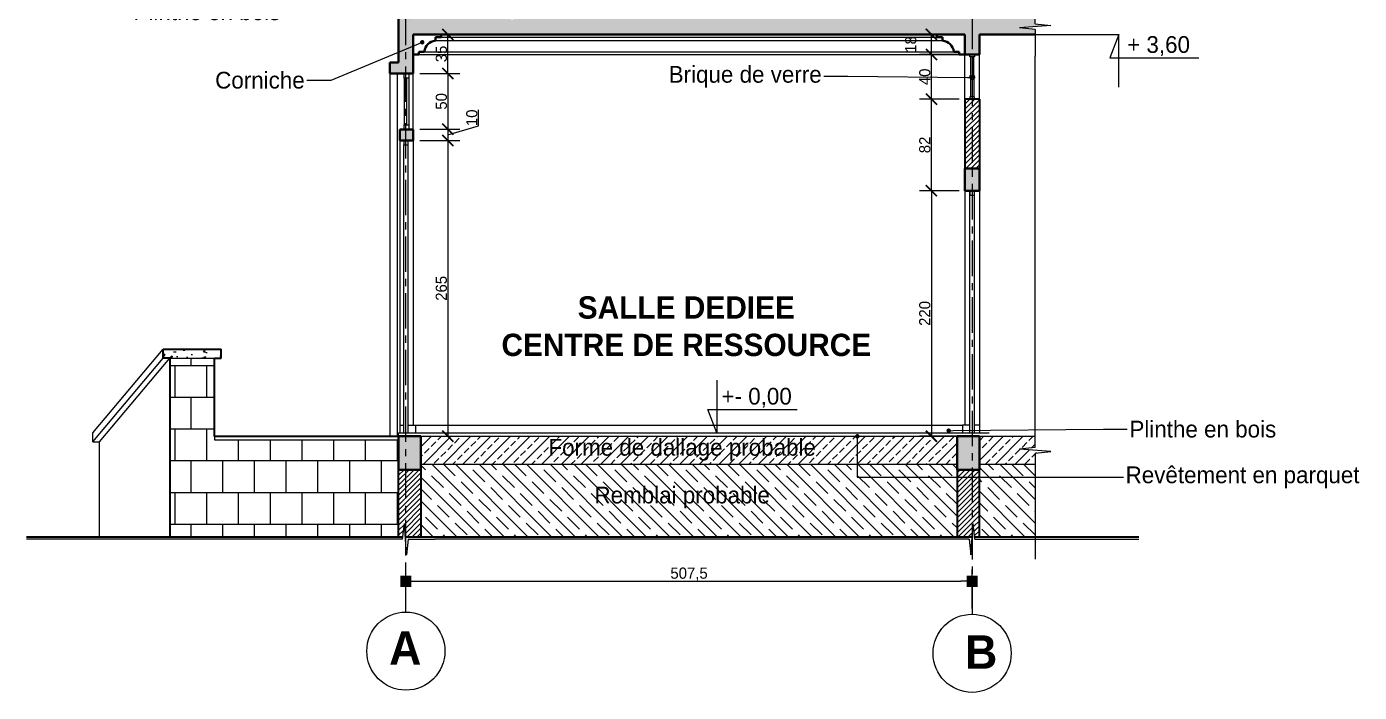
# Model space of a CAD drawing. Header units: centimetres. Extents: x -15293 to 11572, y -4790 to 2619.
# Drawn here: x 10377 to 11572, y -1297 to -701 of the extents above; entities that cross this region are included whole.
import ezdxf
from ezdxf import colors
from ezdxf.entities.mleader import LeaderData, LeaderLine
from ezdxf.math import Vec2, Vec3

# ---------------------------------------------------------------- set-up
doc = ezdxf.new("R2010")
doc.units = ezdxf.units.CM
doc.linetypes.add('Axe', pattern=[1093.611073, 529.166651, -211.666656, 141.111112, -211.666656])
doc.linetypes.add('CENTER', pattern=[50.8, 31.75, -6.35, 6.35, -6.35])
doc.layers.get('0').update_dxf_attribs({"lineweight": 0})
for name, color, linetype, lineweight in [('Hachure', 7, 'Continuous', 30), ('Symbole de rupture', 6, 'Continuous', 0), ('TSJ_MENUISERIE', 150, 'Continuous', 15), ('TSJ_MUR', 1, 'Continuous', 30), ('TSJ_TN', 34, 'Continuous', 30), ('TSJ_VUE', 5, 'Continuous', 13)]:
    doc.layers.add(name, color=color, linetype=linetype, lineweight=lineweight)
for name, color, linetype in [('Hachure mur', 7, 'Continuous'), ('TSJ_COTATION', 144, 'Continuous'), ('TSJ_TEXTE', 6, 'Continuous')]:
    doc.layers.add(name, color=color, linetype=linetype)
for name, color, linetype, lineweight, true_color in [('TSJ_AXE', 7, 'CENTER', 0, 0xb80000), ('TSJ_COUPE', 7, 'Continuous', 35, 0xff4747), ('TSJ_CREATION', 7, 'Continuous', 30, 0xf7821d), ('TSJ_HACHURE', 7, 'Axe', 0, 0x969696)]:
    doc.layers.add(name, color=color, linetype=linetype, lineweight=lineweight, true_color=true_color)
doc.styles.get("Standard").update_dxf_attribs({"font": 'GOTHIC.TTF'})
doc.dimstyles.new('Axe cotation', dxfattribs={"dimtxt": 10, "dimasz": 10, "dimexe": 10.625, "dimexo": 5, "dimtad": 1, "dimtxsty": 'Standard', "dimblk": 'BOXFILLED', "dimcen": 8, "dimadec": 0, "dimazin": 0, "dimtfac": 1, "dimtmove": 0, "dimatfit": 3, "dimldrblk": 'BOXFILLED', "dimfxl": 1, "dimlwd": 9, "dimlwe": 9, "dimarcsym": 0})
doc.dimstyles.new('ISO-25', dxfattribs={"dimtxt": 10, "dimasz": 10, "dimexe": 10.625, "dimexo": 5, "dimtad": 1, "dimtxsty": 'Standard', "dimblk": 'ARCHTICK', "dimcen": 8, "dimadec": 0, "dimazin": 0, "dimtfac": 1, "dimtmove": 0, "dimatfit": 3, "dimldrblk": 'ARCHTICK', "dimfxl": 25, "dimfxlon": 1, "dimlwd": 9, "dimlwe": 9, "dimarcsym": 0})

# ---------------------------------------------------------------- blocks, each defined once
blk = doc.blocks.new('_Dot')
at = {"color": 0, "linetype": 'ByBlock', "lineweight": -2}
blk.add_line((-0.5, 0), (-1, 0), dxfattribs=at)
at = {"color": 0, "linetype": 'ByBlock', "const_width": 0.5}
blk.add_lwpolyline([(-0.25, 0, 1), (0.25, 0, 1)], format="xyb", close=True, dxfattribs=at)
blk = doc.blocks.new('Marque de rupture')
at = {"layer": 'Symbole de rupture', "lineweight": 20}
for p, q in [((0, -3.6), (0, 20.4)), ((0, -3.6), (-14.1, -5.1)), ((14.1, -7.1), (-14.1, -5.1)), ((0, -8.6), (14.1, -7.1)), ((0, -8.6), (0, -32.6))]:
    blk.add_line(p, q, dxfattribs=at)
blk = doc.blocks.new('_ArchTick')
at = {"color": 0, "linetype": 'ByBlock', "const_width": 0.15}
blk.add_lwpolyline([(-0.5, -0.5), (0.5, 0.5)], dxfattribs=at)
blk = doc.blocks.new('*D310')
at = {"layer": 'Defpoints', "color": 0, "transparency": 16777216}
for p in [(11188, -765.7), (11218, -765.7), (11218, -847.7)]:
    blk.add_point(p, dxfattribs=at)
at = {"layer": 'TSJ_COTATION', "color": 0, "lineweight": 9, "transparency": 16777216}
for p, q in [((11213, -765.7), (11177.4, -765.7)), ((11188, -847.7), (11188, -765.7)), ((11213, -847.7), (11177.4, -847.7))]:
    blk.add_line(p, q, dxfattribs=at)
at = {"layer": 'TSJ_COTATION', "color": 0, "lineweight": 9, "transparency": 16777216, "xscale": 10, "yscale": 10, "zscale": 10}
for p, rotation in [((11188, -765.7), 90), ((11188, -847.7), 270)]:
    blk.add_blockref('_ArchTick', p, dxfattribs=dict(at, rotation=rotation))
at = {"layer": 'TSJ_COTATION', "color": 0, "lineweight": 9, "transparency": 16777216, "insert": (11182.1, -806.7), "char_height": 10, "attachment_point": 5, "rotation": 90}
blk.add_mtext('82', dxfattribs=at)
blk = doc.blocks.new('*D311')
at = {"layer": 'Defpoints', "color": 0, "transparency": 16777216}
for p in [(11188, -725.7), (11218, -725.7), (11218, -765.7)]:
    blk.add_point(p, dxfattribs=at)
at = {"layer": 'TSJ_COTATION', "color": 0, "lineweight": 9, "transparency": 16777216}
for p, q in [((11213, -725.7), (11177.4, -725.7)), ((11188, -765.7), (11188, -725.7)), ((11213, -765.7), (11177.4, -765.7))]:
    blk.add_line(p, q, dxfattribs=at)
at = {"layer": 'TSJ_COTATION', "color": 0, "lineweight": 9, "transparency": 16777216, "xscale": 10, "yscale": 10, "zscale": 10}
for p, rotation in [((11188, -725.7), 90), ((11188, -765.7), 270)]:
    blk.add_blockref('_ArchTick', p, dxfattribs=dict(at, rotation=rotation))
at = {"layer": 'TSJ_COTATION', "color": 0, "lineweight": 9, "transparency": 16777216, "insert": (11182.1, -745.7), "char_height": 10, "attachment_point": 5, "rotation": 90}
blk.add_mtext('40', dxfattribs=at)
blk = doc.blocks.new('*D312')
at = {"layer": 'Defpoints', "color": 0, "transparency": 16777216}
for p in [(11188, -707.7), (11218, -707.7), (11218, -725.7)]:
    blk.add_point(p, dxfattribs=at)
at = {"layer": 'TSJ_COTATION', "color": 0, "lineweight": 9, "transparency": 16777216}
for p, q in [((11213, -707.7), (11177.4, -707.7)), ((11188, -725.7), (11188, -707.7)), ((11213, -725.7), (11177.4, -725.7))]:
    blk.add_line(p, q, dxfattribs=at)
at = {"layer": 'TSJ_COTATION', "color": 0, "lineweight": 9, "transparency": 16777216, "xscale": 10, "yscale": 10, "zscale": 10}
for p, rotation in [((11188, -707.7), 90), ((11188, -725.7), 270)]:
    blk.add_blockref('_ArchTick', p, dxfattribs=dict(at, rotation=rotation))
at = {"layer": 'TSJ_COTATION', "color": 0, "lineweight": 9, "transparency": 16777216, "insert": (11169.5, -716.7), "char_height": 10, "attachment_point": 5, "rotation": 90}
blk.add_mtext('18', dxfattribs=at)
blk = doc.blocks.new('*D313')
at = {"layer": 'Defpoints', "color": 0, "transparency": 16777216}
for p in [(11218, -847.7), (11188, -1067.7), (11218, -1067.7)]:
    blk.add_point(p, dxfattribs=at)
at = {"layer": 'TSJ_COTATION', "color": 0, "lineweight": 9, "transparency": 16777216}
for p, q in [((11213, -847.7), (11177.4, -847.7)), ((11188, -847.7), (11188, -1067.7)), ((11213, -1067.7), (11177.4, -1067.7))]:
    blk.add_line(p, q, dxfattribs=at)
at = {"layer": 'TSJ_COTATION', "color": 0, "lineweight": 9, "transparency": 16777216, "xscale": 10, "yscale": 10, "zscale": 10}
for p, rotation in [((11188, -847.7), 90), ((11188, -1067.7), 270)]:
    blk.add_blockref('_ArchTick', p, dxfattribs=dict(at, rotation=rotation))
at = {"layer": 'TSJ_COTATION', "color": 0, "lineweight": 9, "transparency": 16777216, "insert": (11182.1, -957.7), "char_height": 10, "attachment_point": 5, "rotation": 90}
blk.add_mtext('220', dxfattribs=at)
blk = doc.blocks.new('*D314')
at = {"layer": 'Defpoints', "color": 0, "transparency": 16777216}
for p in [(10723.5, -707.7), (10754.6, -707.7), (10723.5, -742.7)]:
    blk.add_point(p, dxfattribs=at)
at = {"layer": 'TSJ_COTATION', "color": 0, "lineweight": 9, "transparency": 16777216}
for p, q in [((10729.6, -707.7), (10765.3, -707.7)), ((10754.6, -742.7), (10754.6, -707.7)), ((10729.6, -742.7), (10765.3, -742.7))]:
    blk.add_line(p, q, dxfattribs=at)
at = {"layer": 'TSJ_COTATION', "color": 0, "lineweight": 9, "transparency": 16777216, "xscale": 10, "yscale": 10, "zscale": 10}
for p, rotation in [((10754.6, -707.7), 90), ((10754.6, -742.7), 270)]:
    blk.add_blockref('_ArchTick', p, dxfattribs=dict(at, rotation=rotation))
at = {"layer": 'TSJ_COTATION', "color": 0, "lineweight": 9, "transparency": 16777216, "insert": (10748.8, -725.2), "char_height": 10, "attachment_point": 5, "rotation": 90}
blk.add_mtext('35', dxfattribs=at)
blk = doc.blocks.new('*D315')
at = {"layer": 'Defpoints', "color": 0, "transparency": 16777216}
for p in [(10723.5, -742.7), (10723.5, -792.7), (10754.6, -792.7)]:
    blk.add_point(p, dxfattribs=at)
at = {"layer": 'TSJ_COTATION', "color": 0, "lineweight": 9, "transparency": 16777216}
for p, q in [((10729.6, -742.7), (10765.3, -742.7)), ((10754.6, -742.7), (10754.6, -792.7)), ((10729.6, -792.7), (10765.3, -792.7))]:
    blk.add_line(p, q, dxfattribs=at)
at = {"layer": 'TSJ_COTATION', "color": 0, "lineweight": 9, "transparency": 16777216, "xscale": 10, "yscale": 10, "zscale": 10}
for p, rotation in [((10754.6, -742.7), 90), ((10754.6, -792.7), 270)]:
    blk.add_blockref('_ArchTick', p, dxfattribs=dict(at, rotation=rotation))
at = {"layer": 'TSJ_COTATION', "color": 0, "lineweight": 9, "transparency": 16777216, "insert": (10748.8, -767.7), "char_height": 10, "attachment_point": 5, "rotation": 90}
blk.add_mtext('50', dxfattribs=at)
blk = doc.blocks.new('*D316')
at = {"layer": 'Defpoints', "color": 0, "transparency": 16777216}
for p in [(10723.5, -792.7), (10723.5, -802.7), (10754.6, -802.7)]:
    blk.add_point(p, dxfattribs=at)
at = {"layer": 'TSJ_COTATION', "color": 0, "lineweight": 9, "transparency": 16777216}
for p, q in [((10782, -789.5), (10782, -775.3)), ((10729.6, -792.7), (10765.3, -792.7)), ((10754.6, -797.7), (10782, -789.5)), ((10754.6, -792.7), (10754.6, -802.7)), ((10729.6, -802.7), (10765.3, -802.7))]:
    blk.add_line(p, q, dxfattribs=at)
at = {"layer": 'TSJ_COTATION', "color": 0, "lineweight": 9, "transparency": 16777216, "xscale": 10, "yscale": 10, "zscale": 10}
for p, rotation in [((10754.6, -792.7), 90), ((10754.6, -802.7), 270)]:
    blk.add_blockref('_ArchTick', p, dxfattribs=dict(at, rotation=rotation))
at = {"layer": 'TSJ_COTATION', "color": 0, "lineweight": 9, "transparency": 16777216, "insert": (10776.1, -782.4), "char_height": 10, "attachment_point": 5, "rotation": 90}
blk.add_mtext('10', dxfattribs=at)
blk = doc.blocks.new('*D317')
at = {"layer": 'Defpoints', "color": 0, "transparency": 16777216}
for p in [(10723.5, -802.7), (10723.5, -1067.7), (10754.6, -1067.7)]:
    blk.add_point(p, dxfattribs=at)
at = {"layer": 'TSJ_COTATION', "color": 0, "lineweight": 9, "transparency": 16777216}
for p, q in [((10729.6, -802.7), (10765.3, -802.7)), ((10754.6, -802.7), (10754.6, -1067.7)), ((10729.6, -1067.7), (10765.3, -1067.7))]:
    blk.add_line(p, q, dxfattribs=at)
at = {"layer": 'TSJ_COTATION', "color": 0, "lineweight": 9, "transparency": 16777216, "xscale": 10, "yscale": 10, "zscale": 10}
for p, rotation in [((10754.6, -802.7), 90), ((10754.6, -1067.7), 270)]:
    blk.add_blockref('_ArchTick', p, dxfattribs=dict(at, rotation=rotation))
at = {"layer": 'TSJ_COTATION', "color": 0, "lineweight": 9, "transparency": 16777216, "insert": (10748.8, -935.2), "char_height": 10, "attachment_point": 5, "rotation": 90}
blk.add_mtext('265', dxfattribs=at)
blk = doc.blocks.new('_BoxFilled')
at = {"color": 0, "linetype": 'ByBlock', "lineweight": -2}
blk.add_line((-0.5, 0), (-1, 0), dxfattribs=at)
at = {"color": 0, "linetype": 'ByBlock'}
blk.add_solid([(-0.5, 0.5), (0.5, 0.5), (-0.5, -0.5), (0.5, -0.5)], dxfattribs=at)
blk = doc.blocks.new('*D390')
at = {"layer": 'Defpoints', "color": 0, "linetype": 'ByBlock', "transparency": 16777216}
for p in [(11224.5, -1197.7), (10717, -1225.2), (11224.5, -1227.2)]:
    blk.add_point(p, dxfattribs=at)
at = {"layer": 'TSJ_AXE', "color": 0, "linetype": 'ByBlock', "lineweight": 9, "transparency": 16777216}
for p, q in [((10717, -1220.2), (10717, -1187)), ((11224.5, -1222.2), (11224.5, -1187)), ((10727, -1197.7), (11214.5, -1197.7))]:
    blk.add_line(p, q, dxfattribs=at)
at = {"layer": 'TSJ_AXE', "color": 0, "linetype": 'ByBlock', "lineweight": 9, "transparency": 16777216, "xscale": 10, "yscale": 10, "zscale": 10, "rotation": 180}
blk.add_blockref('_BoxFilled', (10717, -1197.7), dxfattribs=at)
at = {"layer": 'TSJ_AXE', "color": 0, "linetype": 'ByBlock', "lineweight": 9, "transparency": 16777216, "xscale": 10, "yscale": 10, "zscale": 10}
blk.add_blockref('_BoxFilled', (11224.5, -1197.7), dxfattribs=at)
at = {"layer": 'TSJ_AXE', "color": 0, "linetype": 'ByBlock', "transparency": 16777216, "insert": (10970.8, -1191.3), "char_height": 10, "attachment_point": 5}
blk.add_mtext('507,5', dxfattribs=at)

msp = doc.modelspace()

# ---------------------------------------------------------------- hatches: boundary and pattern name
at = {"layer": 'Hachure mur', "lineweight": 0, "true_color": 0xc7c8ca}
h = msp.add_hatch(dxfattribs=at)
h.set_pattern_fill('ANSI31', color=9)
h.set_pattern_definition([(45, (8661.058, 2950.051), (-2.245064, 2.245064), [])])
h.paths.add_polyline_path([(11224.5, -1104.327), (11211, -1104.327), (11211, -1157.74), (11224.5, -1157.74)])
h.paths.add_polyline_path([(11231, -1104.327), (11224.5, -1104.327), (11224.5, -1157.74), (11224.654, -1157.74), (11225.5, -1145.773), (11226.769, -1157.74), (11231, -1157.74)])
h.paths.add_polyline_path([(11231, -1097.74), (11224.5, -1097.74), (11224.5, -1104.327), (11231, -1104.327)])
h.paths.add_polyline_path([(11224.5, -1097.74), (11211, -1097.74), (11211, -1104.327), (11224.5, -1104.327)])
h.paths.add_polyline_path([(10730.5, -1097.74), (10717, -1097.74), (10717, -1157.74), (10730.5, -1157.74)])
h.paths.add_polyline_path([(10717, -1097.74), (10710.5, -1097.74), (10710.5, -1157.74), (10714.299, -1157.74), (10715.568, -1145.773), (10716.414, -1157.74), (10717, -1157.74)])
h.paths.add_polyline_path([(11231, -276.74), (11226.568, -276.74), (11225.068, -290.881), (11223.068, -262.598), (11221.568, -276.74), (11218, -276.74), (11218, -301.74), (11231, -301.74)])
h.paths.add_polyline_path([(10723.5, -276.74), (10719.068, -276.74), (10717.568, -290.881), (10715.568, -262.598), (10714.068, -276.74), (10710.5, -276.74), (10710.5, -301.74), (10723.5, -301.74)])
h.paths.add_polyline_path([(11231, -797.74), (11231, -765.74), (11218, -765.74), (11218, -827.74), (11231, -827.74)])
h.paths.add_polyline_path([(10723.5, -333.74), (10710.852, -333.74), (10710.5, -333.886), (10710.5, -348.74), (10723.5, -348.74)])
h.paths.add_polyline_path([(11231, -333.74), (11218, -333.74), (11218, -403.74), (11231, -403.74)])
h.paths.add_polyline_path([(10723.5, -603.74), (10710.5, -603.74), (10710.5, -693.74), (10723.5, -693.74)])
at = {"layer": 'TSJ_HACHURE'}
h = msp.add_hatch(color=256, dxfattribs=at)
h.dxf.hatch_style = 1
h.paths.add_polyline_path([(10717, -593.74), (10702.5, -593.74), (10702.5, -603.74), (10717, -603.74)])
h.paths.add_polyline_path([(10723.5, -593.74), (10717, -593.74), (10717, -603.74), (10723.5, -603.74)])
h.paths.add_polyline_path([(11231, -403.74), (11224.5, -403.74), (11224.5, -423.74), (11226.5, -423.74), (11231, -423.74)])
h.paths.add_polyline_path([(11224.5, -403.74), (11218, -403.74), (11218, -423.74), (11224.5, -423.74)])
h.paths.add_polyline_path([(10717, -418.74), (10711.5, -418.74), (10711.5, -428.74), (10717, -428.74)])
h.paths.add_polyline_path([(10723.5, -418.74), (10717, -418.74), (10717, -428.74), (10723.5, -428.74)])
h.paths.add_polyline_path([(10717, -348.74), (10710.5, -348.74), (10710.5, -358.74), (10702.5, -358.74), (10702.5, -368.74), (10717, -368.74)])
h.paths.add_polyline_path([(10723.5, -348.74), (10717, -348.74), (10717, -368.74), (10723.5, -368.74)])
h.paths.add_polyline_path([(11281, -305.308), (11281, -301.74), (11224.5, -301.74), (11224.5, -333.74), (11231, -333.74), (11231, -313.74), (11281, -313.74), (11281, -310.308), (11295.142, -308.808), (11266.858, -306.808)])
h.paths.add_polyline_path([(11224.5, -301.74), (10717, -301.74), (10717, -333.74), (10723.5, -333.74), (10723.5, -313.74), (11218, -313.74), (11218, -333.74), (11224.5, -333.74)])
h.paths.add_polyline_path([(10778.313, -308.627, -1), (10776.313, -308.614, -1)], flags=16)
h.paths.add_polyline_path([(10717, -308.212), (10710.5, -308.168), (10710.5, -333.74), (10717, -333.74)])
h.paths.add_polyline_path([(10717, -301.74), (10710.5, -301.74), (10710.5, -308.168), (10717, -308.212)])
h.paths.add_polyline_path([(10717, -792.74), (10711.5, -792.74), (10711.5, -802.74), (10717, -802.74)])
h.paths.add_polyline_path([(10723.5, -792.74), (10717, -792.74), (10717, -802.74), (10723.5, -802.74)])
h.paths.add_polyline_path([(11224.5, -827.74), (11218, -827.74), (11218, -847.74), (11224.5, -847.74)])
h.paths.add_polyline_path([(11231, -827.74), (11224.5, -827.74), (11224.5, -847.74), (11231, -847.74)])
h.paths.add_polyline_path([(11266.858, -701.74), (11295.142, -699.74), (11281, -698.24), (11281, -693.74), (11224.5, -693.74), (11224.5, -725.74), (11231, -725.74), (11231, -707.74), (11281, -707.74), (11281, -703.24)])
h.paths.add_polyline_path([(11224.5, -693.74), (10813.22, -693.74, -0.41421356), (10812.22, -694.74, -0.41421356), (10811.22, -693.74), (10717, -693.74), (10717, -720.83), (10723.5, -718.125), (10723.5, -707.74), (11218, -707.74), (11218, -725.74), (11224.5, -725.74)])
h.paths.add_polyline_path([(10717, -720.83), (10710.5, -723.535), (10710.5, -732.74), (10702.5, -732.74), (10702.5, -742.74), (10717, -742.74)])
h.paths.add_polyline_path([(10723.5, -718.125), (10717, -720.83), (10717, -742.74), (10723.5, -742.74)])
h.paths.add_polyline_path([(10717, -693.74), (10710.5, -693.74), (10710.5, -723.535), (10717, -720.83)])
h.paths.add_polyline_path([(10717, -1067.74), (10710.5, -1067.74), (10710.5, -1097.74), (10717, -1097.74)])
h.paths.add_polyline_path([(10730.5, -1067.74), (10717, -1067.74), (10717, -1097.74), (10730.5, -1097.74)])
h.paths.add_polyline_path([(11224.5, -1067.74), (11211, -1067.74), (11211, -1097.74), (11224.5, -1097.74)])
h.paths.add_polyline_path([(11231, -1067.74), (11224.5, -1067.74), (11224.5, -1097.74), (11231, -1097.74)])
h = msp.add_hatch(dxfattribs=at)
h.set_pattern_fill('AR-CONC', color=256, scale=0.1)
h.set_pattern_definition([(50, (8661.058, 2950.051), (18.218467, -1.59391), [1.905, -20.955]), (355, (8661.058, 2950.051), (-3.52434, 19.105685), [1.524, -16.76406]), (100.45144, (8662.576, 2949.918), (14.694125, 17.511775), [1.619, -17.809024]), (46.1842, (8661.058, 2955.13), (27.1079, -4.20423), [2.8575, -31.4325]), (96.63556, (8663.317, 2954.78), (23.74041, 24.74261), [2.4285, -26.71356]), (351.18415, (8661.058, 2955.13), (23.74041, 24.74261), [2.286, -25.14597]), (21, (8663.598, 2953.861), (15.16144, -10.22652), [1.905, -20.955]), (326, (8663.598, 2953.861), (6.1802, 18.4188), [1.524, -16.764]), (71.45144, (8664.862, 2953.009), (21.34164, 8.19228), [1.619, -17.80899]), (37.5, (8661.058, 2950.051), (0.30886, 8.455504), [0, -16.5608, 0, -17.018, 0, -16.8275]), (7.5, (8661.058, 2950.051), (6.681966, 10.018057), [0, -9.7028, 0, -16.1798, 0, -6.4135]), (327.5, (8655.394, 2950.051), (13.55906, -0.572874), [0, -6.35, 0, -19.812, 0, -26.289]), (317.5, (8652.854, 2950.051), (14.812918, 2.54265), [0, -8.255, 0, -13.1572, 0, -18.669])])
h.paths.add_polyline_path([(10551.5, -989.806), (10499.5, -989.806), (10499.5, -997.806), (10505.5, -997.806), (10545.5, -997.806), (10551.5, -997.806), (10551.5, -997.74)])
h = msp.add_hatch(dxfattribs=at)
h.set_pattern_fill('AR-B88', color=256, scale=0.14)
h.set_pattern_definition([(0, (8661.058, 2950.05), (0, 28.448), []), (90, (8661.058, 2950.051), (-14.224, 28.448), [28.448, -28.448])])
h.paths.add_polyline_path([(10545.5, -1070.806), (10545.5, -997.806), (10505.5, -997.806), (10505.5, -1157.74), (10710.5, -1157.74), (10710.5, -1070.806)])
h = msp.add_hatch(dxfattribs=at)
h.set_pattern_fill('JIS_STN_2.5', color=256, scale=5)
h.set_pattern_definition([(45, (8661.058, 1750.051), (-8.838835, 8.838835), []), (45, (8669.883, 1750.051), (-8.838835, 8.838835), [6, -2.5])])
h.paths.add_polyline_path([(11281, -1077.74), (11281, -1067.74), (11231, -1067.74), (11231, -1092.74), (11281, -1092.74), (11281, -1082.74), (11295.142, -1081.24), (11266.858, -1079.24)])
h.paths.add_polyline_path([(10819.505, -1093.762), (11109.007, -1093.762), (11109.007, -1061.381), (10819.505, -1061.381)], flags=9)
edge = h.paths.add_edge_path()
edge.add_line((11211, -1092.74), (11211, -1067.74))
edge.add_line((11211, -1067.74), (11122.598, -1067.74))
edge.add_arc((11121.598, -1067.74), 1, -90, 0, ccw=False)
edge.add_arc((11121.598, -1067.74), 1, 180, 270, ccw=False)
edge.add_line((11120.598, -1067.74), (10730.5, -1067.74))
edge.add_line((10730.5, -1067.74), (10730.5, -1092.74))
edge.add_line((10730.5, -1092.74), (11211, -1092.74))
h = msp.add_hatch(dxfattribs=at)
h.set_pattern_fill('JIS_STN_1E', color=256, scale=15, angle=90)
h.set_pattern_definition([(135, (8661.058, 1750.051), (-10.6066, -10.6066), []), (135, (8661.058, 1760.626), (-10.6066, -10.6066), [15, -7.5])])
h.paths.add_polyline_path([(11281, -1106.74), (11281, -1104.327), (11231, -1104.327), (11231, -1157.74), (11281, -1157.74)])
h.paths.add_polyline_path([(11281, -1092.74), (11231, -1092.74), (11231, -1104.327), (11281, -1104.327)])
h.paths.add_polyline_path([(10868.865, -1136.835), (11059.566, -1136.835), (11059.566, -1104.454), (10868.865, -1104.454)], flags=24)
h.paths.add_polyline_path([(11211, -1104.327), (11211, -1092.74), (11121.598, -1092.74), (11121.598, -1104.327)])
h.paths.add_polyline_path([(11211, -1157.74), (11211, -1104.327), (11121.598, -1104.327), (11121.598, -1092.74), (10730.5, -1092.74), (10730.5, -1157.74)])

# ---------------------------------------------------------------- linework, layer by layer
at = {"layer": 'Hachure', "color": 9, "lineweight": 0, "true_color": 0xc7c8ca}
for p, q in [((10723.5, -1067.74), (11218, -1067.74)), ((11231, -1067.74), (11281, -1067.74)), ((10730.5, -1092.74), (11211, -1092.74)), ((11231, -1092.74), (11281, -1092.74))]:
    msp.add_line(p, q, dxfattribs=at)
at = {"layer": 'Symbole de rupture', "lineweight": 0}
for p, q in [((11281, -1053.74), (11281, -727.24)), ((11281, -1106.74), (11281, -1177.74)), ((10690.068, -1159.915), (10377.081, -1159.915)), ((11198, -1159.915), (10743.068, -1159.915)), ((11251, -1159.915), (11374.061, -1159.915))]:
    msp.add_line(p, q, dxfattribs=at)
at = {"layer": 'TSJ_AXE'}
for p, q in [((10717, -1225.235), (10717, -282.85)), ((11224.5, -282.85), (11224.5, -1227.169))]:
    msp.add_line(p, q, dxfattribs=at)
at = {"layer": 'TSJ_AXE', "linetype": 'ByBlock'}
for centre in [(10717, -1260.235), (11224.5, -1262.169)]:
    msp.add_circle(centre, 35, dxfattribs=at)
at = {"layer": 'TSJ_COTATION', "lineweight": 9}
msp.add_line((11281, -707.74), (11356, -707.74), dxfattribs=at)
for points in [[(11356, -755.08), (11356, -707.74), (11347.799, -728.723), (11427.799, -728.723)], [(10995.75, -1017.4), (10995.75, -1064.74), (10987.549, -1043.757), (11067.549, -1043.757)]]:
    msp.add_lwpolyline(points, dxfattribs=at)
at = {"layer": 'TSJ_COUPE'}
for p, q in [((10710.5, -693.74), (10710.5, -732.74)), ((10723.5, -707.74), (11218, -707.74)), ((10723.5, -742.74), (10723.5, -707.74)), ((10748.5, -710.24), (10743.5, -710.24)), ((10743.5, -710.278), (10743.5, -713.278)), ((10748.5, -707.74), (10748.5, -710.24)), ((11193, -707.74), (11193, -710.24)), ((11193, -710.24), (11198, -710.24)), ((11198, -710.278), (11198, -713.278)), ((11218, -707.74), (11218, -725.74)), ((11231, -707.74), (11281, -707.74)), ((11231, -707.74), (11231, -725.74)), ((10723.5, -725.74), (10728.5, -725.74)), ((10728.5, -725.74), (10728.5, -723.24)), ((10728.5, -723.24), (10733.5, -723.24)), ((11213, -723.24), (11208, -723.24)), ((11213, -725.74), (11213, -723.24)), ((11218, -725.74), (11213, -725.74)), ((11231, -725.74), (11218, -725.74)), ((10710.5, -732.74), (10702.5, -732.74)), ((10702.5, -732.74), (10702.5, -742.74)), ((10723.5, -742.74), (10702.5, -742.74)), ((10723.5, -792.74), (10711.5, -792.74)), ((10711.5, -792.74), (10711.5, -802.74)), ((10723.5, -792.74), (10723.5, -802.74)), ((10723.5, -802.74), (10711.5, -802.74)), ((11231, -827.74), (11218, -827.74)), ((11218, -827.74), (11218, -847.74)), ((11231, -827.74), (11231, -847.74)), ((11231, -847.74), (11218, -847.74)), ((10730.5, -1067.74), (10710.5, -1067.74)), ((10710.5, -1097.74), (10710.5, -1067.74)), ((10730.5, -1067.74), (10730.5, -1097.74)), ((11211, -1067.74), (11231, -1067.74)), ((11211, -1067.74), (11211, -1097.74)), ((11231, -1097.74), (11231, -1067.74)), ((10730.5, -1097.74), (10710.5, -1097.74)), ((11211, -1097.74), (11231, -1097.74))]:
    msp.add_line(p, q, dxfattribs=at)
for centre, start, end in [((10744.301, -724.081), 94.237796, 175.545243), ((11197.2, -724.081), 4.454757, 85.762204)]:
    msp.add_arc(centre, 10.833, start, end, dxfattribs=at)
at = {"layer": 'TSJ_CREATION', "lineweight": 15}
for p, q in [((10715, -1064.74), (10715, -806.74)), ((10719, -1064.74), (10719, -806.74)), ((10436.5, -1064.74), (10499.5, -989.806)), ((10436.5, -1072.74), (10499.5, -997.806)), ((10442.5, -1072.74), (10505.5, -997.806)), ((10436.5, -1072.74), (10436.5, -1064.74)), ((10436.5, -1072.74), (10442.5, -1072.74)), ((10442.5, -1157.74), (10442.5, -1072.74))]:
    msp.add_line(p, q, dxfattribs=at)
at = {"layer": 'TSJ_CREATION'}
for p, q in [((10499.5, -997.806), (10499.5, -989.806)), ((10499.5, -989.806), (10551.5, -989.806)), ((10551.5, -997.806), (10551.5, -989.806)), ((10505.5, -997.806), (10499.5, -997.806)), ((10505.5, -997.806), (10505.5, -1157.74)), ((10545.5, -1067.806), (10545.5, -997.806)), ((10545.5, -997.806), (10551.5, -997.806)), ((10710.5, -1067.806), (10545.5, -1067.806))]:
    msp.add_line(p, q, dxfattribs=at)
at = {"layer": 'TSJ_CREATION', "lineweight": 15}
msp.add_lwpolyline([(10715, -802.74), (10715, -806.74), (10719, -806.74), (10719, -802.74)], dxfattribs=at)
at = {"layer": 'TSJ_HACHURE'}
for p, q in [((10505.5, -997.806), (10545.5, -997.806)), ((10545.5, -1067.806), (10545.5, -1070.806)), ((10545.5, -1070.806), (10710.5, -1070.806))]:
    msp.add_line(p, q, dxfattribs=at)
at = {"layer": 'TSJ_HACHURE', "color": 9, "lineweight": 0, "true_color": 0xc7c8ca}
for p, q in [((10710.5, -1064.74), (11281, -1064.74)), ((10710.5, -1067.806), (10710.5, -1064.74))]:
    msp.add_line(p, q, dxfattribs=at)
at = {"layer": 'TSJ_MENUISERIE', "lineweight": 9}
for p, q in [((11223, -727.74), (11223, -744.74)), ((11224.5, -727.74), (11224.5, -744.74)), ((11226, -744.74), (11226, -727.74)), ((10715.5, -746.74), (10715.5, -788.74)), ((10719.5, -746.74), (10719.5, -788.74)), ((11223, -746.74), (11223, -763.74)), ((11224.5, -746.74), (11224.5, -763.74)), ((11226, -746.74), (11226, -763.74)), ((11222.5, -1064.74), (11222.5, -847.74)), ((11226.5, -1064.74), (11226.5, -847.74))]:
    msp.add_line(p, q, dxfattribs=at)
at = {"layer": 'TSJ_MENUISERIE', "lineweight": 20}
msp.add_line((10717.5, -746.74), (10717.5, -788.74), dxfattribs=at)
at = {"layer": 'TSJ_MENUISERIE', "lineweight": 9}
for points in [[(11226.5, -725.74), (11226.5, -727.74), (11222.5, -727.74), (11222.5, -725.74)], [(11226.5, -745.74), (11226.5, -744.74), (11222.5, -744.74), (11222.5, -745.74)], [(11226.5, -745.74), (11226.5, -746.74), (11222.5, -746.74), (11222.5, -745.74)], [(11226.5, -765.74), (11226.5, -763.74), (11222.5, -763.74), (11222.5, -765.74)], [(11222.5, -847.74), (11222.5, -851.74), (11226.5, -851.74), (11226.5, -847.74)]]:
    msp.add_lwpolyline(points, dxfattribs=at)
at = {"layer": 'TSJ_MENUISERIE', "lineweight": 20}
for points in [[(10719.5, -742.74), (10719.5, -746.74), (10715.5, -746.74), (10715.5, -742.74)], [(10715.5, -792.74), (10715.5, -788.74), (10719.5, -788.74), (10719.5, -792.74)]]:
    msp.add_lwpolyline(points, dxfattribs=at)
at = {"layer": 'TSJ_MUR'}
for p, q in [((11218, -765.74), (11218, -827.74)), ((11231, -765.74), (11218, -765.74)), ((11231, -765.74), (11231, -827.74)), ((10710.5, -1157.74), (10710.5, -1097.74)), ((10730.5, -1097.74), (10730.5, -1157.74)), ((11211, -1097.74), (11211, -1157.74)), ((11231, -1157.74), (11231, -1097.74))]:
    msp.add_line(p, q, dxfattribs=at)
at = {"layer": 'TSJ_TN'}
for p, q in [((10377.081, -1157.74), (10714.299, -1157.74)), ((10716.414, -1157.74), (11224.654, -1157.74)), ((11226.733, -1157.74), (11374.061, -1157.74))]:
    msp.add_line(p, q, dxfattribs=at)
at = {"layer": 'TSJ_VUE'}
for p, q in [((10743.5, -713.278), (11198, -713.278)), ((10748.5, -710.24), (11193, -710.24)), ((10728.5, -725.74), (11213, -725.74)), ((10733.5, -723.24), (11208, -723.24)), ((11218, -765.74), (11218, -725.74)), ((11231, -765.74), (11231, -725.74)), ((10702.5, -742.74), (10702.5, -1067.806)), ((10709.5, -1067.806), (10709.5, -742.74)), ((10723.5, -792.74), (10723.5, -742.74)), ((10711.5, -802.74), (10711.5, -1064.74)), ((10723.5, -802.74), (10723.5, -1057.74)), ((11218, -847.74), (11218, -1057.74)), ((11231, -847.74), (11231, -1064.74)), ((10711.5, -1057.74), (10715, -1057.74)), ((10719, -1057.74), (10725.5, -1057.74)), ((10725.5, -1057.74), (10725.5, -1064.74)), ((10725.5, -1057.74), (11216, -1057.74)), ((11216, -1057.74), (11216, -1064.74)), ((11222.5, -1057.74), (11216, -1057.74)), ((11231, -1057.74), (11226.5, -1057.74))]:
    msp.add_line(p, q, dxfattribs=at)

# ---------------------------------------------------------------- block references
at = {"xscale": -1}
for p, rotation in [((11281, -706.808), 180), ((10710.5, -1159.915), 90)]:
    msp.add_blockref('Marque de rupture', p, dxfattribs=dict(at, rotation=rotation))
msp.add_blockref('Marque de rupture', (11281, -1074.172))
at = {"rotation": 270}
msp.add_blockref('Marque de rupture', (11230.568, -1159.915), dxfattribs=at)

# ---------------------------------------------------------------- texts
at = {"layer": 'TSJ_AXE', "char_height": 30, "attachment_point": 1}
for s, insert in [('{\\fCentury Gothic|b1|i0|c0|p34;A}', (10701.937, -1242.488)), ('{\\fCentury Gothic|b1|i0|c0|p34;B}', (11218.088, -1246.068))]:
    msp.add_mtext_dynamic_manual_height_columns(s, width=43.00473, gutter_width=12.5, heights=[0], dxfattribs=dict(at, insert=insert))
at = {"layer": 'TSJ_COTATION', "lineweight": 9, "char_height": 15, "attachment_point": 5}
for s, width, heights, insert in [('\\pi-45,l60,t60;+ 3,60', 111.60365, [0], (11384.119, -718.112)), ('\\pi-45,l60,t60;+- 0,00', 111.60365, [0], (11023.869, -1033.232)), ('Forme de dallage probable', 570.44517, [2.167], (10964.634, -1079.896)), ('Remblai probable', 570.44517, [2.167], (10964.634, -1122.684))]:
    msp.add_mtext_dynamic_manual_height_columns(s, width=width, gutter_width=12.5, heights=heights, dxfattribs=dict(at, insert=insert))
at = {"layer": 'TSJ_TEXTE', "char_height": 20, "attachment_point": 5}
for s, insert in [('{\\fCentury Gothic|b1|i0|c0|p34;SALLE DEDIEE}', (10968.353, -952.472)), ('{\\fCentury Gothic|b1|i0|c0|p34;CENTRE DE RESSOURCE}', (10968.353, -985.997))]:
    msp.add_mtext_dynamic_manual_height_columns(s, width=1277.0545, gutter_width=12.5, heights=[2.167], dxfattribs=dict(at, insert=insert))

# ---------------------------------------------------------------- dimensions: what is measured, and where the dimension line sits
at = {"layer": 'TSJ_AXE', "linetype": 'ByBlock'}
dim = msp.add_linear_dim(base=(11224.5, -1197.665), p1=(10717, -1225.235), p2=(11224.5, -1227.169), dimstyle='Axe cotation', dxfattribs=at)
dim.commit()
dim.dimension.update_dxf_attribs({"geometry": '*D390', "text_midpoint": (10970.75, -1191.329)})
at = {"layer": 'TSJ_COTATION', "lineweight": 9}
for base, p1, p2, angle, picture, middle in [((10754.638, -707.74), (10723.5, -742.74), (10723.5, -707.74), 90, '*D314', (10748.761, -725.24)), ((11188, -725.74), (11218, -765.74), (11218, -725.74), 270, '*D311', (11182.124, -745.74)), ((10754.638, -792.74), (10723.5, -742.74), (10723.5, -792.74), 90, '*D315', (10748.761, -767.74)), ((11188, -765.74), (11218, -847.74), (11218, -765.74), 270, '*D310', (11182.124, -806.74)), ((10754.638, -802.74), (10723.5, -792.74), (10723.5, -802.74), 90, '*D316', (10776.078, -788.92)), ((10754.638, -1067.74), (10723.5, -802.74), (10723.5, -1067.74), 90, '*D317', (10748.761, -935.24)), ((11188, -1067.74), (11218, -847.74), (11218, -1067.74), 270, '*D313', (11182.124, -957.74))]:
    dim = msp.add_linear_dim(base=base, p1=p1, p2=p2, angle=angle, dimstyle='ISO-25', override={"dimtmove": 1}, dxfattribs=at)
    dim.commit()
    dim.dimension.update_dxf_attribs({"geometry": picture, "text_midpoint": middle})
dim = msp.add_linear_dim(base=(11188, -707.74), p1=(11218, -725.74), p2=(11218, -707.74), angle=270, dimstyle='ISO-25', override={"dimtmove": 1}, dxfattribs=at)
dim.commit()
dim.dimension.update_dxf_attribs({"geometry": '*D312', "text_midpoint": (11175.393, -716.74), "dimtype": 160})

# ---------------------------------------------------------------- leaders
ml = msp.add_multileader_mtext('Standard', dxfattribs=at)
ml.set_content('Plinthe en bois', color=256)
ml.set_leader_properties(lineweight=0)
ml.set_arrow_properties(name='DOT')
ml.build(insert=Vec2(0, 0))
ctx = ml.context
ctx.base_point, ctx.char_height, ctx.plane_origin = Vec3(10460.226, -687.474), 15, Vec3(10739.4, -685.58)
ctx.text_align_type = 2
notes = []
notes.append((ctx, [(1, (1, 1, 0), (10627.717, -687.474), (-1, 0), 21.312, [(0, [(10739.25, -688.74)], 0, [])])]))
ctx.mtext.insert, ctx.mtext.alignment, ctx.mtext.flow_direction = Vec3(10604.405, -679.831), 3, 5
ml = msp.add_multileader_mtext('Standard', dxfattribs=at)
ml.set_content('Corniche', color=256)
ml.set_leader_properties(lineweight=0)
ml.set_arrow_properties(name='DOT')
ml.build(insert=Vec2(0, 0))
ml.multileader.update_dxf_attribs({"dogleg_length": 21.312})
ctx = ml.context
ctx.base_point, ctx.char_height, ctx.plane_origin = Vec3(10532.847, -748.869), 15, Vec3(10867.27, -711.587)
ctx.text_align_type = 2
notes.append((ctx, [(1, (1, 1, 0), (10649.627, -748.869), (-1, 0), 21.312, [(0, [(10731.616, -714.747)], 0, [])])]))
ctx.mtext.insert, ctx.mtext.alignment, ctx.mtext.flow_direction = Vec3(10626.315, -741.18), 3, 5
ml = msp.add_multileader_mtext('Standard', dxfattribs=at)
ml.set_content('Brique de verre', color=256)
ml.set_leader_properties(lineweight=0)
ml.set_arrow_properties(name='DOT')
ml.build(insert=Vec2(0, 0))
ctx = ml.context
ctx.base_point, ctx.char_height, ctx.plane_origin = Vec3(10936.9, -745.474), 15, Vec3(11224.65, -743.58)
ctx.text_align_type = 2
notes.append((ctx, [(1, (1, 1, 0), (11112.967, -745.474), (-1, 0), 21.312, [(0, [(11224.5, -746.74)], 0, [])])]))
ctx.mtext.insert, ctx.mtext.alignment, ctx.mtext.flow_direction = Vec3(11089.655, -735.944), 3, 5
ml = msp.add_multileader_mtext('Standard', dxfattribs=at)
ml.set_content('Plinthe en bois', color=256)
ml.set_leader_properties(lineweight=0)
ml.set_arrow_properties(name='DOT')
ml.build(insert=Vec2(0, 0))
ctx = ml.context
ctx.base_point, ctx.char_height, ctx.plane_origin = Vec3(11363.498, -1061.474), 15, Vec3(11230.502, -1059.58)
notes.append((ctx, [(1, (1, 1, 0), (11342.186, -1061.474), (1, 0), 21.312, [(0, [(11203.511, -1062.74)], 0, [])])]))
ctx.mtext.insert, ctx.mtext.flow_direction = Vec3(11365.498, -1053.831), 5
ml = msp.add_multileader_mtext('Standard', dxfattribs=at)
ml.set_content('Revêtement en parquet', color=256)
ml.set_leader_properties(lineweight=0)
ml.set_arrow_properties(name='DOT')
ml.build(insert=Vec2(0, 0))
ctx = ml.context
ctx.base_point, ctx.char_height, ctx.plane_origin = Vec3(11360.088, -1104.327), 15, Vec3(11229.502, -1102.755)
notes.append((ctx, [(1, (1, 1, 0), (11121.598, -1104.327), (1, 0), 238.49, [(0, [(11121.598, -1067.74)], 0, [])])]))
ctx.mtext.insert, ctx.mtext.flow_direction = Vec3(11362.088, -1094.797), 5
for ctx, leaders in notes:
    for number, flags, end, landing, length, lines in leaders:
        leader = LeaderData()
        leader.index, (leader.has_last_leader_line, leader.has_dogleg_vector, leader.attachment_direction) = number, flags
        leader.last_leader_point, leader.dogleg_vector, leader.dogleg_length = Vec3(end), Vec3(landing), length
        for number, points, colour, breaks in lines:
            line = LeaderLine()
            line.index, line.vertices, line.color, line.breaks = number, Vec3.list(points), colors.encode_raw_color(colour), breaks
            leader.lines.append(line)
        ctx.leaders.append(leader)

doc.saveas('drawing.dxf')
